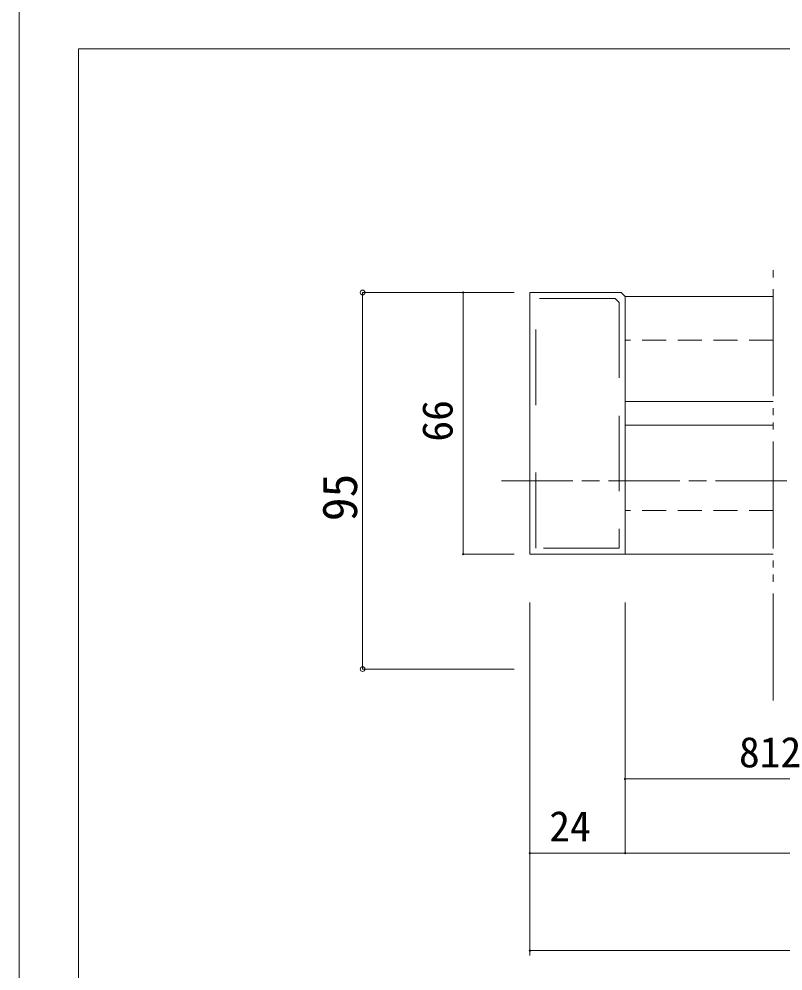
# Model space of a CAD drawing. Units: millimetres on the paper, enlarged 10 times, with parts at other scales. Extents: x -2000 to 11221, y -1870 to 1385.
# Drawn here: x -2000 to -1357, y -893 to -92 of the extents above; entities that cross this region are included whole.
import ezdxf
from ezdxf.enums import TextEntityAlignment as Align

# ---------------------------------------------------------------- set-up
doc = ezdxf.new("R2010")
doc.units = ezdxf.units.MM
doc.header["$LTSCALE"] = 10
doc.header["$PDMODE"] = 32
doc.header["$PDSIZE"] = 4
for name, pattern in [('DOUBLE_CHAIN2', [12.8, 9, -1, 0.6, -0.6, 0.6, -1]), ('USER2', [9.525, 6.35, -3.175]), ('USER6', [9, 6, -0.75, 1.5, -0.75]), ('USER9', [3, 2, -1])]:
    doc.linetypes.add(name, pattern=pattern)
doc.layers.add('1-1_0', color=7, linetype='Continuous', lineweight=20)
doc.layers.add('2-0', color=7, linetype='Continuous', lineweight=20)
doc.styles.add('ＭＳ ゴシック', font='')
doc.styles.get('ＭＳ ゴシック').set_extended_font_data('MS Gothic')

msp = doc.modelspace()

# ---------------------------------------------------------------- linework, layer by layer
at = {"layer": '1-1_0'}
for p in [(380, -117.5), (380, -117.5), (-1950, -1017.5)]:
    msp.add_line(p, (-1950, -117.5), dxfattribs=at)
msp.add_lwpolyline([(-2000, -1385), (2000, -1385), (2000, 1385), (-2000, 1385)], close=True, dxfattribs=at)
at = {"layer": '2-0', "linetype": 'DOUBLE_CHAIN2'}
msp.add_line((-1365.82, -665.73), (-1365.82, -298.95), dxfattribs=at)
at = {"layer": '2-0', "color": 4, "lineweight": 9}
for p, q in [((-1711.02, -322.48), (-1583.65, -322.48)), ((-1583.65, -322.48), (-1630.53, -322.48)), ((-1570.31, -583.18), (-1570.31, -880.12)), ((-1490.31, -583.18), (-1490.31, -793.94)), ((-1145.18, -731.59), (-1490.31, -731.59)), ((-1570.31, -793.94), (-1490.31, -793.94)), ((-79.69, -793.94), (-1490.31, -793.94)), ((-721.67, -875.95), (-1570.31, -875.95))]:
    msp.add_line(p, q, dxfattribs=at)
at = {"layer": '2-0'}
for p, q in [((-1570.31, -542.48), (-1570.31, -322.48)), ((-1493.65, -322.48), (-1570.31, -322.48)), ((-1490.31, -325.82), (-1493.65, -322.48)), ((-1490.31, -325.82), (-1490.31, -542.48)), ((-1365.82, -325.82), (-1490.31, -325.82)), ((-1365.82, -414.15), (-1490.31, -414.15)), ((-1365.82, -434.15), (-1490.31, -434.15)), ((-1490.31, -542.48), (-1570.31, -542.48)), ((-1365.82, -542.48), (-1490.31, -542.48))]:
    msp.add_line(p, q, dxfattribs=at)
at = {"layer": '2-0', "linetype": 'USER2'}
for p, q in [((-1565.31, -417.15), (-1565.31, -327.48)), ((-1498.65, -327.48), (-1565.31, -327.48)), ((-1498.65, -327.48), (-1495.31, -330.82)), ((-1495.31, -330.82), (-1495.31, -537.48))]:
    msp.add_line(p, q, dxfattribs=at)
at = {"layer": '2-0', "linetype": 'USER9'}
for p, q in [((-1365.82, -362.48), (-1490.31, -362.48)), ((-1365.82, -505.82), (-1490.31, -505.82))]:
    msp.add_line(p, q, dxfattribs=at)
at = {"layer": '2-0', "linetype": 'USER6'}
msp.add_line((-1594.23, -480.82), (-1194.23, -480.82), dxfattribs=at)
at = {"layer": '2-0', "color": 4, "lineweight": 9}
for points in [[(-1711.02, -322.48), (-1711.02, -639.15), (-1583.65, -639.15)], [(-1583.65, -542.48), (-1626.36, -542.48), (-1626.36, -322.48)]]:
    msp.add_lwpolyline(points, dxfattribs=at)
at = {"layer": '2-0', "linetype": 'USER2'}
msp.add_lwpolyline([(-1495.31, -537.48), (-1565.31, -537.48), (-1565.31, -447.82)], dxfattribs=at)
at = {"layer": '2-0'}
for centre, start, end in [((-1626.36, -322.48), 90, 270), ((-1626.36, -322.48), 270, 90), ((-1626.36, -542.48), 90, 270), ((-1626.36, -542.48), 270, 90), ((-1490.31, -731.59), 0, 180), ((-1490.31, -731.59), 180, 0), ((-1570.31, -793.94), 0, 180), ((-1570.31, -793.94), 180, 0), ((-1490.31, -793.94), 0, 180), ((-1490.31, -793.94), 0, 180), ((-1490.31, -793.94), 180, 0), ((-1490.31, -793.94), 180, 0), ((-1570.31, -875.95), 0, 180), ((-1570.31, -875.95), 180, 0)]:
    msp.add_arc(centre, 0.521, start, end, dxfattribs=at)
at = {"layer": '2-0', "color": 4}
for p in [(-1711.02, -322.48), (-1711.02, -639.15)]:
    msp.add_point(p, dxfattribs=at)

# ---------------------------------------------------------------- texts
at = {"layer": '2-0', "style": 'ＭＳ ゴシック'}
for s, height, p in [('66', 25.66, (-1627.65, -447.87)), ('95', 29.33, (-1706.86, -514.81))]:
    msp.add_text(s, height=height, rotation=90, dxfattribs=at).set_placement(p, align=Align.BOTTOM_LEFT)
for s, p in [('812', (-1394.48, -729.51)), ('24', (-1554.04, -791.86))]:
    msp.add_text(s, height=25.66, dxfattribs=at).set_placement(p, align=Align.BOTTOM_LEFT)

doc.saveas('drawing.dxf')
